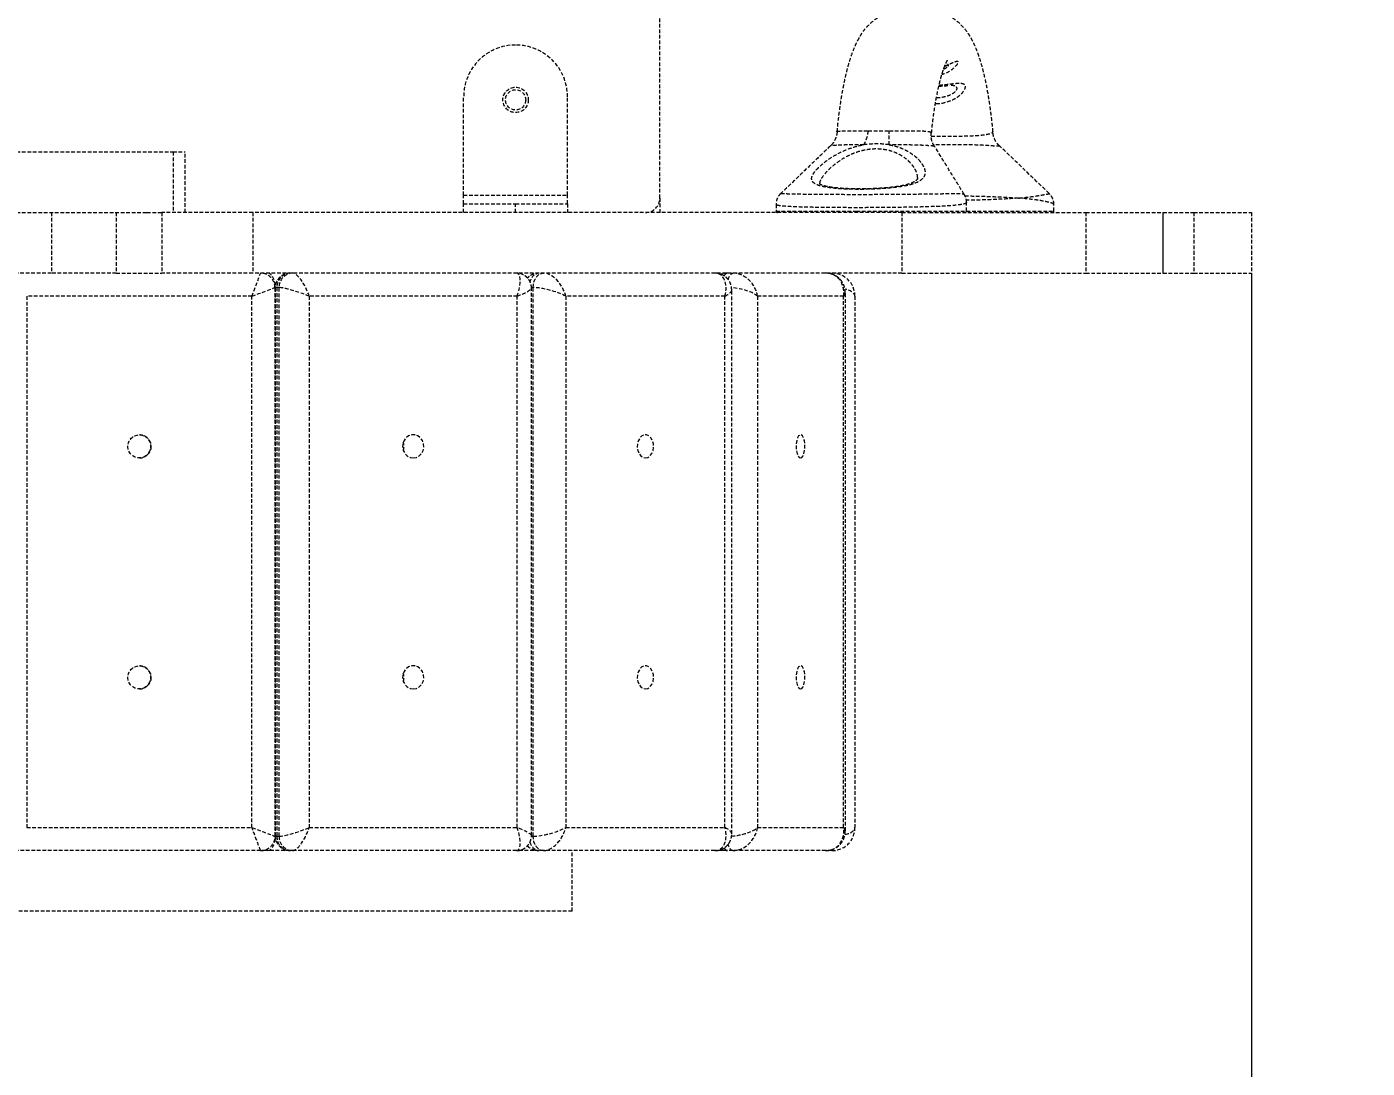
# Model space of a CAD drawing. Header units: millimetres. Extents: x -468 to 5922, y -120 to 5313.
# Drawn here: x 3997.8 to 4462.2, y 2124.8 to 2485.4 of the extents above; entities that cross this region are included whole.
import ezdxf

# ---------------------------------------------------------------- set-up
doc = ezdxf.new("R2010")
doc.units = ezdxf.units.MM
doc.linetypes.add('HIDDEN', pattern=[1.905, 1.27, -0.635])
doc.layers.add('DIKOM_ОБЬЕКТ', color=7, linetype='Continuous')
doc.layers.add('DIKOM_РАЗМЕР_ЗОНА', color=7, linetype='Continuous')
doc.styles.add('style1', font='arialbd.ttf', dxfattribs={"width": 0.8})
doc.dimstyles.new('1-50', dxfattribs={"dimtxt": 300, "dimasz": 200, "dimexe": 100, "dimexo": 0, "dimgap": 100, "dimtad": 1, "dimtxsty": 'style1', "dimcen": 200, "dimclrd": 7, "dimclre": 7, "dimclrt": 7, "dimadec": 1, "dimazin": 2, "dimtfac": 1, "dimtmove": 0, "dimatfit": 2, "dimfxl": 0, "dimlwd": 25, "dimlwe": 18, "dimarcsym": 0})

# ---------------------------------------------------------------- blocks, each defined once
blk = doc.blocks.new('*D38')
at = {"layer": 'Defpoints', "color": 0, "transparency": 16777216}
for p in [(4635.22, 5313.1), (-18.18, 679.1), (4922.12, 679.1)]:
    blk.add_point(p, dxfattribs=at)
at = {"layer": 'DIKOM_РАЗМЕР_ЗОНА', "color": 7, "lineweight": 18, "transparency": 16777216}
for p, q in [((4635.22, 5313.1), (-118.18, 5313.1)), ((4922.12, 679.1), (-118.18, 679.1))]:
    blk.add_line(p, q, dxfattribs=at)
at = {"layer": 'DIKOM_РАЗМЕР_ЗОНА', "color": 7, "lineweight": 25, "transparency": 16777216}
blk.add_line((-18.18, 5113.1), (-18.18, 879.1), dxfattribs=at)
at = {"layer": 'DIKOM_РАЗМЕР_ЗОНА', "color": 7, "transparency": 16777216}
for points in [[(-51.51, 5113.1), (15.15, 5113.1), (-18.18, 5313.1)], [(-51.51, 879.1), (15.15, 879.1), (-18.18, 679.1)]]:
    blk.add_solid(points, dxfattribs=at)
at = {"layer": 'DIKOM_РАЗМЕР_ЗОНА', "color": 7, "transparency": 16777216, "insert": (-271.35, 2810.16), "char_height": 300, "attachment_point": 5, "rotation": 90, "style": 'style1'}
blk.add_mtext('{\\fArial|b0|i0|c204|p34;4640}', dxfattribs=at)
blk = doc.blocks.new('*D41')
at = {"color": 7, "lineweight": 18, "transparency": 16777216}
for p, q in [((2007.82, 2400.1), (2007.82, 1603.72)), ((4422.12, 2400.1), (4422.12, 1603.72))]:
    blk.add_line(p, q, dxfattribs=at)
at = {"color": 7, "lineweight": 25, "transparency": 16777216}
blk.add_line((2207.82, 1703.72), (4222.12, 1703.72), dxfattribs=at)
at = {"color": 7, "transparency": 16777216}
for points in [[(2207.82, 1737.06), (2207.82, 1670.39), (2007.82, 1703.72)], [(4222.12, 1737.06), (4222.12, 1670.39), (4422.12, 1703.72)]]:
    blk.add_solid(points, dxfattribs=at)
at = {"layer": 'Defpoints', "color": 0, "transparency": 16777216}
for p in [(2007.82, 2400.1), (4422.12, 2400.1), (4422.12, 1703.72)]:
    blk.add_point(p, dxfattribs=at)
at = {"color": 7, "transparency": 16777216, "insert": (3233.45, 1956.89), "char_height": 300, "attachment_point": 5, "style": 'style1'}
blk.add_mtext('{\\fArial|b0|i0|c204|p34;2420}', dxfattribs=at)

msp = doc.modelspace()

# ---------------------------------------------------------------- linework, layer by layer
at = {"layer": 'DIKOM_ОБЬЕКТ', "color": 7, "linetype": 'HIDDEN', "lineweight": 15}
for p, q in [((4217.131, 2426.098), (4217.131, 3566.098)), ((4149.131, 2427.098), (4149.131, 2461.098)), ((4185.131, 2427.098), (4185.131, 2461.098)), ((4276.293, 2444.128), (4276.277, 2444.114)), ((4312.171, 2444.056), (4312.188, 2444.053)), ((4334.728, 2444.126), (4334.757, 2444.115)), ((3931.274, 2442.098), (4048.431, 2442.098)), ((4048.431, 2442.098), (4048.431, 2421.098)), ((4048.431, 2442.098), (4052.582, 2442.098)), ((4052.582, 2421.098), (4052.582, 2442.098)), ((4149.131, 2427.098), (4185.131, 2427.098)), ((4149.131, 2424.098), (4149.131, 2427.098)), ((4185.131, 2424.098), (4185.131, 2427.098)), ((4217.131, 2426.098), (4217.131, 2421.098)), ((4323.37, 2421.598), (4323.37, 2424.606)), ((4341.434, 2426.098), (4341.57, 2426.098)), ((3931.274, 2421.098), (4039.4, 2421.098)), ((4006.302, 2421.098), (4006.302, 2400.098)), ((4028.76, 2421.098), (4028.76, 2400.098)), ((4039.4, 2421.098), (4044.584, 2421.098)), ((4044.584, 2421.098), (4044.584, 2400.098)), ((4076.029, 2421.098), (4044.584, 2421.098)), ((4076.029, 2421.098), (4076.029, 2400.098)), ((4301.017, 2421.098), (4076.029, 2421.098)), ((4149.131, 2421.098), (4149.131, 2424.098)), ((4149.131, 2424.098), (4167.131, 2424.098)), ((4167.131, 2421.098), (4167.131, 2424.098)), ((4167.131, 2424.098), (4185.131, 2424.098)), ((4185.131, 2424.098), (4185.131, 2421.098)), ((4257.37, 2423.895), (4257.37, 2421.598)), ((4257.37, 2421.598), (4285.219, 2421.598)), ((4285.219, 2421.598), (4323.37, 2421.598)), ((4301.017, 2421.098), (4301.017, 2400.098)), ((4301.017, 2421.098), (4364.718, 2421.098)), ((4323.37, 2421.598), (4353.649, 2421.598)), ((4353.649, 2421.598), (4353.649, 2423.901)), ((4364.718, 2421.098), (4364.718, 2400.098)), ((4364.718, 2421.098), (4391.42, 2421.098)), ((4391.42, 2421.098), (4391.42, 2400.098)), ((4391.42, 2421.098), (4391.488, 2421.098)), ((4391.488, 2400.098), (4391.488, 2421.098)), ((4391.488, 2421.098), (4402.118, 2421.098)), ((4402.118, 2421.098), (4402.118, 2400.098)), ((4402.118, 2421.098), (4422.118, 2421.098)), ((4422.118, 2421.098), (4422.118, 2400.098)), ((4006.302, 2400.098), (3975.366, 2400.098)), ((4028.76, 2400.098), (4006.302, 2400.098)), ((4028.76, 2400.098), (4044.584, 2400.098)), ((4076.029, 2400.098), (4044.584, 2400.098)), ((4301.017, 2400.098), (4076.029, 2400.098)), ((4301.017, 2400.098), (4364.718, 2400.098)), ((4364.718, 2400.098), (4391.42, 2400.098)), ((4391.42, 2400.098), (4391.488, 2400.098)), ((4391.488, 2400.098), (4402.118, 2400.098)), ((4402.118, 2400.098), (4422.118, 2400.098)), ((3997.761, 2392.098), (3997.761, 2208.098)), ((4075.761, 2392.098), (3997.761, 2392.098)), ((4075.761, 2208.098), (4075.761, 2392.098)), ((4083.759, 2395.098), (4083.759, 2205.098)), ((4083.806, 2394.87), (4083.806, 2205.327)), ((4085.181, 2395.098), (4084.415, 2395.098)), ((4084.415, 2395.098), (4084.415, 2205.098)), ((4085.181, 2205.098), (4085.181, 2395.098)), ((4095.634, 2392.098), (4095.634, 2208.098)), ((4167.692, 2392.098), (4095.634, 2392.098)), ((4167.692, 2208.098), (4167.692, 2392.098)), ((4173.224, 2395.098), (4172.615, 2395.098)), ((4172.629, 2205.327), (4172.629, 2394.87)), ((4173.224, 2205.098), (4173.224, 2395.098)), ((4184.538, 2392.098), (4184.538, 2208.098)), ((4239.683, 2392.098), (4184.538, 2392.098)), ((4239.683, 2208.098), (4239.683, 2392.098)), ((4242.025, 2205.977), (4242.025, 2394.219)), ((4250.938, 2392.098), (4250.938, 2208.098)), ((4280.774, 2392.098), (4250.938, 2392.098)), ((4280.774, 2208.098), (4280.774, 2392.098)), ((4281.383, 2206.951), (4281.383, 2393.246)), ((4284.724, 2392.098), (4284.724, 2208.098)), ((4083.759, 2382.393), (4083.806, 2382.565)), ((4083.806, 2379.098), (4083.759, 2379.098)), ((4083.759, 2221.098), (4083.806, 2221.098)), ((4083.806, 2217.632), (4083.759, 2217.803)), ((3997.761, 2208.098), (4075.761, 2208.098)), ((4095.634, 2208.098), (4167.692, 2208.098)), ((4184.538, 2208.098), (4239.683, 2208.098)), ((4250.938, 2208.098), (4280.774, 2208.098)), ((4084.415, 2205.098), (4085.181, 2205.098)), ((4172.624, 2205.098), (4173.224, 2205.098)), ((4078.759, 2200.098), (3994.759, 2200.098)), ((4080.517, 2200.098), (4078.759, 2200.098)), ((4081.282, 2200.098), (4080.517, 2200.098)), ((4089.034, 2200.098), (4081.282, 2200.098)), ((4089.8, 2200.098), (4089.034, 2200.098)), ((4167.4, 2200.098), (4089.8, 2200.098)), ((4175.345, 2200.098), (4167.4, 2200.098)), ((4176.759, 2200.098), (4175.345, 2200.098)), ((4236.146, 2200.098), (4176.759, 2200.098)), ((4186.717, 2179.098), (4186.717, 2200.098)), ((4240.551, 2200.098), (4236.146, 2200.098)), ((4242.398, 2200.098), (4240.551, 2200.098)), ((4274.53, 2200.098), (4242.398, 2200.098)), ((4276.724, 2200.098), (4274.724, 2200.098)), ((4186.717, 2179.098), (3886.717, 2179.098))]:
    msp.add_line(p, q, dxfattribs=at)
at = {"layer": 'DIKOM_ОБЬЕКТ', "color": 7, "linetype": 'HIDDEN', "lineweight": 15, "flags": 128}
for points in [[(4296.601, 2444.565), (4296.601, 2444.953), (4296.602, 2445.412), (4296.604, 2445.939), (4296.608, 2446.53), (4296.613, 2447.179), (4296.618, 2447.882), (4296.625, 2448.633), (4296.632, 2449.425)], [(4080.517, 2399.779), (4080.517, 2399.945), (4080.517, 2400.098)], [(4083.962, 2395.97), (4083.829, 2396.543), (4083.448, 2397.755), (4082.984, 2398.75), (4082.454, 2399.489), (4081.88, 2399.945), (4081.282, 2400.098)], [(4173.224, 2395.098), (4173.292, 2396.074), (4173.493, 2397.012), (4173.82, 2397.876), (4174.26, 2398.634), (4174.795, 2399.256), (4175.407, 2399.718), (4176.07, 2400.002), (4176.759, 2400.098)], [(4240.804, 2397.859), (4240.808, 2397.876), (4241.046, 2398.634), (4241.336, 2399.256), (4241.667, 2399.718), (4242.025, 2400.002), (4242.398, 2400.098)], [(4276.725, 2399.743), (4276.725, 2400.002), (4276.724, 2400.098)], [(4131.663, 2336.098), (4132.752, 2336.276), (4133.744, 2336.793), (4134.552, 2337.604), (4135.103, 2338.637), (4135.348, 2339.799), (4135.265, 2340.988), (4134.863, 2342.098), (4134.176, 2343.031), (4133.266, 2343.702), (4132.214, 2344.054), (4131.112, 2344.054), (4130.06, 2343.702), (4129.149, 2343.031), (4128.463, 2342.098), (4128.06, 2340.988), (4127.978, 2339.799), (4128.223, 2338.637), (4128.774, 2337.604), (4129.581, 2336.793), (4130.574, 2336.276), (4131.663, 2336.098)], [(4212.11, 2336.098), (4212.944, 2336.276), (4213.703, 2336.793), (4214.321, 2337.604), (4214.743, 2338.637), (4214.93, 2339.799), (4214.867, 2340.988), (4214.559, 2342.098), (4214.034, 2343.031), (4213.337, 2343.702), (4212.532, 2344.054), (4211.689, 2344.054), (4210.883, 2343.702), (4210.187, 2343.031), (4209.661, 2342.098), (4209.353, 2340.988), (4209.29, 2339.799), (4209.478, 2338.637), (4209.899, 2337.604), (4210.517, 2336.793), (4211.277, 2336.276), (4212.11, 2336.098)], [(4265.856, 2336.098), (4266.307, 2336.276), (4266.718, 2336.793), (4267.052, 2337.604), (4267.28, 2338.637), (4267.382, 2339.799), (4267.348, 2340.988), (4267.181, 2342.098), (4266.897, 2343.031), (4266.52, 2343.702), (4266.084, 2344.054), (4265.628, 2344.054), (4265.192, 2343.702), (4264.815, 2343.031), (4264.531, 2342.098), (4264.364, 2340.988), (4264.33, 2339.799), (4264.432, 2338.637), (4264.66, 2337.604), (4264.994, 2336.793), (4265.405, 2336.276), (4265.856, 2336.098)], [(4131.663, 2256.098), (4132.752, 2256.276), (4133.744, 2256.793), (4134.552, 2257.604), (4135.103, 2258.637), (4135.348, 2259.799), (4135.265, 2260.988), (4134.863, 2262.098), (4134.176, 2263.031), (4133.266, 2263.702), (4132.214, 2264.054), (4131.112, 2264.054), (4130.06, 2263.702), (4129.149, 2263.031), (4128.463, 2262.098), (4128.06, 2260.988), (4127.978, 2259.799), (4128.223, 2258.637), (4128.774, 2257.604), (4129.581, 2256.793), (4130.574, 2256.276), (4131.663, 2256.098)], [(4212.11, 2256.098), (4212.944, 2256.276), (4213.703, 2256.793), (4214.321, 2257.604), (4214.743, 2258.637), (4214.93, 2259.799), (4214.867, 2260.988), (4214.559, 2262.098), (4214.034, 2263.031), (4213.337, 2263.702), (4212.532, 2264.054), (4211.689, 2264.054), (4210.883, 2263.702), (4210.187, 2263.031), (4209.661, 2262.098), (4209.353, 2260.988), (4209.29, 2259.799), (4209.478, 2258.637), (4209.899, 2257.604), (4210.517, 2256.793), (4211.277, 2256.276), (4212.11, 2256.098)], [(4265.856, 2256.098), (4266.307, 2256.276), (4266.718, 2256.793), (4267.052, 2257.604), (4267.28, 2258.637), (4267.382, 2259.799), (4267.348, 2260.988), (4267.181, 2262.098), (4266.897, 2263.031), (4266.52, 2263.702), (4266.084, 2264.054), (4265.628, 2264.054), (4265.192, 2263.702), (4264.815, 2263.031), (4264.531, 2262.098), (4264.364, 2260.988), (4264.33, 2259.799), (4264.432, 2258.637), (4264.66, 2257.604), (4264.994, 2256.793), (4265.405, 2256.276), (4265.856, 2256.098)], [(4075.761, 2208.098), (4077.15, 2207.577), (4078.497, 2207.072), (4079.761, 2206.598), (4080.903, 2206.17), (4081.889, 2205.8), (4082.688, 2205.5), (4083.277, 2205.279), (4083.638, 2205.144), (4083.759, 2205.098)], [(4081.282, 2200.098), (4081.88, 2200.252), (4082.454, 2200.707), (4082.984, 2201.447), (4083.448, 2202.442), (4083.829, 2203.654), (4083.972, 2204.273)], [(4176.759, 2200.098), (4176.07, 2200.194), (4175.407, 2200.479), (4174.795, 2200.941), (4174.26, 2201.563), (4173.82, 2202.321), (4173.493, 2203.185), (4173.292, 2204.123), (4173.224, 2205.098)], [(4242.398, 2200.098), (4242.025, 2200.194), (4241.667, 2200.479), (4241.336, 2200.941), (4241.046, 2201.563), (4240.808, 2202.321), (4240.806, 2202.329)], [(4080.517, 2200.418), (4080.517, 2200.252), (4080.517, 2200.098)], [(4276.724, 2200.098), (4276.725, 2200.194), (4276.725, 2200.435)]]:
    msp.add_lwpolyline(points, dxfattribs=at)
at = {"layer": 'DIKOM_ОБЬЕКТ', "color": 7, "linetype": 'HIDDEN', "lineweight": 15}
for centre, radius in [((4167.131, 2460.098), 4.4), ((4167.131, 2460.098), 3.5), ((4036.761, 2340.098), 4), ((4036.761, 2260.098), 4)]:
    msp.add_circle(centre, radius, dxfattribs=at)
for centre, radius, start, end in [((4167.131, 2461.098), 18, 90, 180), ((4167.131, 2461.098), 18, 0, 90), ((4277.859, 2450.399), 11.534, 329.61214, 355.14896), ((4212.131, 2426.098), 5, 270, 0), ((4257.87, 2421.598), 0.5, 180, 270), ((4322.87, 2421.598), 0.5, 270, 0), ((4353.149, 2421.598), 0.5, 270, 0), ((4078.759, 2395.098), 5, 359.99921, 90.00079), ((4089.233, 2395.282), 4.821, 92.35712, 182.17856), ((4089.998, 2395.282), 4.821, 92.35712, 182.17856), ((4175.797, 2396.359), 3.767, 96.89458, 168.89982), ((4240.892, 2398.56), 1.575, 102.50943, 157.66543), ((4036.758, 2340.098), 4, 270.00014, 89.99986), ((4124.163, 2340.098), 4.304, 340.38096, 19.61904), ((4036.758, 2260.098), 4, 270.00014, 89.99986), ((4124.163, 2260.098), 4.304, 340.38061, 19.61939), ((4078.759, 2205.098), 5, 270.00028, 359.99972), ((4089.233, 2204.915), 4.821, 177.82253, 267.64179), ((4089.998, 2204.915), 4.821, 177.82253, 267.64179), ((4175.792, 2203.827), 3.755, 191.66211, 263.15877), ((4240.891, 2201.635), 1.574, 202.39604, 257.51055)]:
    msp.add_arc(centre, radius, start, end, dxfattribs=at)
for centre, major_axis, ratio, start_param, end_param in [((4075.759, 2392.098), (3, 8), 0.0001542, 4.7124468, 6.2832431), ((4092.571, 2392.098), (-3.153, 7.929), 0.3364908, 4.579371, 6.1501673), ((4164.629, 2392.098), (3.153, 7.929), 0.3364908, 4.845407, 6.4162033), ((4178.88, 2392.098), (-3.655, 7.664), 0.6278543, 4.4214815, 5.9922778), ((4234.025, 2392.098), (3.655, 7.664), 0.6278543, 5.0032965, 6.5740928), ((4243.546, 2392.098), (-4.577, 7.004), 0.8447542, 4.207954, 5.7787504), ((4273.383, 2392.098), (4.577, 7.004), 0.8447542, 5.2168239, 6.7876203), ((4276.724, 2392.098), (5.656, 5.658), 0.999934, 5.4976534, 7.0684497), ((4075.759, 2392.098), (8, 3), 0.0000578, 4.7125432, 6.2833395), ((4091.806, 2392.098), (7.992, -2.82), 0.127927, 2.7938339, 3.1874475), ((4092.571, 2392.098), (7.992, -2.82), 0.127927, 1.2230376, 2.7938339), ((4164.629, 2392.098), (7.992, 2.82), 0.127927, 5.0601477, 6.2363223), ((4178.88, 2392.098), (7.98, -2.264), 0.2466609, 0.8550801, 2.4258764), ((4234.025, 2392.098), (7.98, 2.264), 0.2466609, 5.4281052, 6.2131558), ((4243.546, 2392.098), (7.988, -1.298), 0.3385872, 0.4474916, 1.8304664), ((4273.383, 2392.098), (7.988, 1.298), 0.3385872, 5.8356937, 6.2273453), ((4276.724, 2392.098), (8, 0.001), 0.375, 6.2829806, 7.2357785), ((4075.759, 2208.098), (-3, 8), 0.0001542, 3.1415348, 4.7123312), ((4092.571, 2208.098), (7.992, 2.82), 0.127927, 3.4893514, 5.0601477), ((4092.571, 2208.098), (3.153, 7.929), 0.3364908, 3.2746106, 4.845407), ((4164.629, 2208.098), (-3.153, 7.929), 0.3364908, 3.0085747, 4.579371), ((4164.629, 2208.098), (7.992, -2.82), 0.127927, 0.0451162, 1.2230376), ((4178.88, 2208.098), (7.98, 2.264), 0.2466609, 3.8573089, 5.4281052), ((4178.88, 2208.098), (3.655, 7.664), 0.6278543, 3.4325001, 5.0032965), ((4234.025, 2208.098), (-3.655, 7.664), 0.6278543, 2.8506852, 4.4214815), ((4234.025, 2208.098), (7.98, -2.264), 0.2466609, 0.0698578, 0.8550801), ((4243.546, 2208.098), (7.988, 1.298), 0.3385872, 4.4526755, 5.8356937), ((4243.546, 2208.098), (4.577, 7.004), 0.8447542, 3.6460276, 5.2168239), ((4273.383, 2208.098), (-4.577, 7.004), 0.8447542, 2.6371577, 4.207954), ((4276.724, 2208.098), (-5.656, 5.658), 0.999934, 2.3563282, 3.9271246), ((4273.383, 2208.098), (7.988, -1.298), 0.3385872, 0.0549684, 0.4474916), ((4276.724, 2208.098), (8, -0.001), 0.375, 5.3308016, 6.28339), ((4091.806, 2208.098), (7.992, 2.82), 0.127927, 3.0964764, 3.4893514)]:
    msp.add_ellipse(centre, major_axis=major_axis, ratio=ratio, start_param=start_param, end_param=end_param, dxfattribs=at)
for points, knots in [([(4332.565, 2449.008), (4332.544, 2449.26), (4332.374, 2451.284), (4331.963, 2454.744), (4331.247, 2460.004), (4330.342, 2465.125), (4329.298, 2469.786), (4328.272, 2473.479), (4327.26, 2476.484), (4326.227, 2479.015), (4325.149, 2481.19), (4323.933, 2483.201), (4322.423, 2485.18), (4320.581, 2487.007), (4318.702, 2488.408), (4316.809, 2489.504), (4314.872, 2490.4), (4311.95, 2491.397), (4307.971, 2492.126), (4303.865, 2492.139), (4300.672, 2491.695), (4298.589, 2491.201), (4296.874, 2490.651), (4295.256, 2490.005), (4293.438, 2489.097), (4291.208, 2487.649), (4289.096, 2485.748), (4287.512, 2483.791), (4286.479, 2482.219), (4285.619, 2480.692), (4284.637, 2478.666), (4283.564, 2475.986), (4282.407, 2472.368), (4281.496, 2468.814), (4280.771, 2465.457), (4280.189, 2462.38), (4279.591, 2458.721), (4279.023, 2454.463), (4278.635, 2451.178), (4278.472, 2449.232), (4278.452, 2448.996)], [0, 0, 0, 0, 0.004755, 0.0381629, 0.0712987, 0.1192041, 0.1630392, 0.2009716, 0.2357664, 0.2685585, 0.2988778, 0.3277154, 0.3566321, 0.3847499, 0.4085695, 0.4221369, 0.4369694, 0.454578, 0.4847618, 0.514995, 0.5324772, 0.5463955, 0.5569181, 0.5681359, 0.5850957, 0.6074983, 0.6381499, 0.664232, 0.6862485, 0.7081399, 0.7308294, 0.770213, 0.8114336, 0.8537705, 0.8767262, 0.9030905, 0.9321714, 0.9632254, 0.9955313, 1, 1, 1, 1]), ([(4311.271, 2448.609), (4311.312, 2449.087), (4311.548, 2451.786), (4312.119, 2455.972), (4312.926, 2460.973), (4313.761, 2464.948), (4314.546, 2468.002), (4315.252, 2470.271), (4315.86, 2471.914), (4316.317, 2472.935), (4316.6, 2473.496), (4316.794, 2473.824), (4316.78, 2473.82), (4316.774, 2473.819)], [0, 0, 0, 0, 0.0306448, 0.1730883, 0.312602, 0.4443761, 0.5635772, 0.6698765, 0.7691232, 0.8600394, 0.9153818, 0.9664339, 1, 1, 1, 1]), ([(4315.853, 2471.85), (4315.982, 2471.895), (4317.059, 2472.269), (4318.438, 2472.948), (4319.517, 2473.388), (4320.146, 2473.544), (4320.403, 2473.475), (4320.467, 2473.11), (4320.292, 2472.652), (4319.609, 2471.684), (4318.234, 2470.452), (4316.413, 2469.303), (4315.155, 2468.965), (4314.84, 2468.88)], [0, 0, 0, 0, 0.0226141, 0.189805, 0.2924685, 0.3247028, 0.4334329, 0.4615468, 0.568532, 0.618205, 0.7847394, 0.9460553, 1, 1, 1, 1]), ([(4315.462, 2470.787), (4315.505, 2470.803), (4315.97, 2470.966), (4316.404, 2471.265), (4316.93, 2471.673), (4317.145, 2471.943), (4317.212, 2472.207), (4317.072, 2472.294), (4316.917, 2472.329), (4316.846, 2472.319), (4316.833, 2472.317)], [0, 0, 0, 0, 0.0276979, 0.2939379, 0.3801722, 0.6071561, 0.7019283, 0.9284887, 0.9869146, 1, 1, 1, 1]), ([(4315.822, 2471.767), (4315.921, 2471.801), (4316.336, 2471.946), (4316.884, 2472.157), (4317.385, 2472.341), (4317.594, 2472.404), (4317.558, 2472.395), (4317.552, 2472.393)], [0, 0, 0, 0, 0.1074081, 0.4503519, 0.7147301, 0.9481232, 1, 1, 1, 1]), ([(4313.855, 2465.21), (4314.228, 2465.237), (4315.353, 2465.319), (4316.955, 2465.514), (4318.962, 2465.763), (4320.833, 2465.963), (4322.287, 2465.812), (4322.785, 2465.305), (4322.929, 2464.692), (4322.836, 2464.12), (4322.324, 2463.025), (4321.176, 2461.647), (4318.952, 2460.138), (4316.084, 2459.124), (4313.869, 2458.606), (4312.638, 2458.727), (4312.595, 2458.732)], [0, 0, 0, 0, 0.041114, 0.1242281, 0.1814507, 0.2807945, 0.3702432, 0.4374155, 0.4547017, 0.5187106, 0.5468429, 0.6475957, 0.7510756, 0.8627434, 0.995202, 1, 1, 1, 1]), ([(4312.945, 2460.87), (4313.668, 2460.92), (4315.142, 2461.02), (4317.154, 2461.57), (4318.704, 2462.301), (4319.5, 2462.959), (4319.929, 2463.495), (4320.097, 2463.882), (4320.102, 2464.327), (4319.952, 2464.586), (4319.564, 2464.851), (4319.169, 2464.963), (4318.473, 2465.056), (4318.006, 2465.054), (4317.628, 2465.052)], [0, 0, 0, 0, 0.1565435, 0.3190706, 0.4589647, 0.5508784, 0.5860294, 0.6658844, 0.6987878, 0.7800647, 0.8020561, 0.8917189, 0.9122881, 1, 1, 1, 1]), ([(4313.769, 2464.853), (4314.249, 2464.883), (4315.149, 2464.939), (4316.305, 2465.02), (4317.159, 2465.068), (4317.496, 2465.068), (4317.629, 2465.068)], [0, 0, 0, 0, 0.3319409, 0.6217182, 0.8503945, 1, 1, 1, 1]), ([(4278.504, 2449.004), (4278.501, 2448.867), (4278.487, 2448.202), (4278.139, 2447.036), (4277.507, 2445.683), (4276.821, 2444.719), (4276.383, 2444.316), (4276.239, 2444.184)], [0, 0, 0, 0, 0.0730858, 0.3541329, 0.6220313, 0.8755572, 1, 1, 1, 1]), ([(4278.527, 2449.005), (4278.505, 2449.031), (4278.387, 2449.179), (4279.159, 2449.312), (4280.616, 2449.384), (4282.494, 2449.404), (4284.434, 2449.413), (4286.72, 2449.42), (4288.474, 2449.422), (4289.352, 2449.424)], [0, 0, 0, 0, 0.0372742, 0.2075913, 0.4115947, 0.5444313, 0.6773883, 0.8386412, 1, 1, 1, 1]), ([(4289.352, 2449.424), (4290.521, 2449.401), (4292.895, 2449.355), (4295.374, 2449.401), (4296.632, 2449.425)], [0, 0, 0, 0, 0.4924412, 1, 1, 1, 1]), ([(4296.632, 2449.425), (4297.549, 2449.424), (4299.353, 2449.421), (4301.991, 2449.415), (4304.167, 2449.406), (4306.027, 2449.39), (4307.583, 2449.364), (4308.982, 2449.306), (4310.078, 2449.2), (4310.954, 2449.008), (4311.407, 2448.777), (4311.232, 2448.631), (4311.219, 2448.62)], [0, 0, 0, 0, 0.1336287, 0.262862, 0.391977, 0.4707856, 0.5706838, 0.6704707, 0.7583624, 0.8461544, 0.9887335, 1, 1, 1, 1]), ([(4312.208, 2444.066), (4312.169, 2444.117), (4311.876, 2444.51), (4311.441, 2445.537), (4311.119, 2447.023), (4311.046, 2448.122), (4311.148, 2448.626), (4311.151, 2448.641)], [0, 0, 0, 0, 0.0467488, 0.35941942, 0.67836845, 0.99017755, 1, 1, 1, 1]), ([(4311.15, 2447.566), (4312.41, 2447.562), (4314.576, 2447.554), (4318.042, 2447.552), (4321.418, 2447.574), (4324.55, 2447.642), (4327.124, 2447.774), (4329.416, 2447.976), (4331.403, 2448.329), (4332.531, 2448.774), (4332.48, 2448.943), (4332.463, 2449)], [0, 0, 0, 0, 0.1428824, 0.2456297, 0.3771397, 0.5135709, 0.6031358, 0.6949112, 0.8245357, 0.9405603, 1, 1, 1, 1]), ([(4334.758, 2444.161), (4334.675, 2444.235), (4334.323, 2444.544), (4333.701, 2445.357), (4333.025, 2446.621), (4332.596, 2447.889), (4332.544, 2448.715), (4332.526, 2448.996)], [0, 0, 0, 0, 0.0753578, 0.317534, 0.570226, 0.8537143, 1, 1, 1, 1]), ([(4276.209, 2444.184), (4274.604, 2442.639), (4271.346, 2439.501), (4266.452, 2434.805), (4262.276, 2430.804), (4259.919, 2428.535), (4259.039, 2427.688)], [0, 0, 0, 0, 0.2786966, 0.5658187, 0.8378698, 1, 1, 1, 1]), ([(4296.601, 2444.565), (4297.234, 2444.434), (4298.676, 2444.133), (4300.746, 2443.422), (4302.846, 2442.436), (4304.755, 2441.221), (4306.495, 2439.754), (4307.902, 2438.122), (4308.69, 2436.681), (4309.059, 2435.345), (4309.019, 2434.125), (4308.35, 2432.911), (4307.056, 2431.889), (4305.237, 2431.085), (4302.946, 2430.449), (4300.347, 2429.971), (4297.43, 2429.607), (4294.344, 2429.351), (4291.102, 2429.186), (4287.852, 2429.107), (4284.619, 2429.109), (4281.549, 2429.193), (4278.669, 2429.362), (4276.106, 2429.62), (4273.884, 2429.98), (4272.099, 2430.445), (4270.766, 2431.041), (4269.938, 2431.77), (4269.619, 2432.66), (4269.775, 2433.484), (4270.169, 2434.338), (4270.734, 2435.198), (4271.862, 2436.479), (4273.517, 2437.992), (4275.828, 2439.731), (4278.707, 2441.489), (4281.797, 2442.925), (4284.853, 2443.949), (4286.775, 2444.389), (4287.776, 2444.559), (4287.809, 2444.565)], [0, 0, 0, 0, 0.0178171, 0.0406124, 0.063877, 0.08996, 0.1165604, 0.1477731, 0.1798455, 0.1976932, 0.2279103, 0.259119, 0.2888938, 0.3196862, 0.3477185, 0.3765964, 0.404006, 0.4321998, 0.4594049, 0.4873734, 0.5144917, 0.5423652, 0.5694306, 0.597248, 0.6242667, 0.6520366, 0.6790477, 0.7068126, 0.7340089, 0.7619682, 0.7716658, 0.7950574, 0.8188843, 0.8493419, 0.8806256, 0.9145783, 0.9496817, 0.9741133, 0.9991563, 1, 1, 1, 1]), ([(4306.368, 2433.17), (4306.385, 2433.377), (4306.425, 2433.855), (4306.124, 2434.92), (4305.475, 2436.343), (4304.286, 2437.95), (4302.81, 2439.407), (4301.2, 2440.603), (4299.401, 2441.586), (4297.491, 2442.334), (4295.403, 2442.848), (4293.118, 2443.125), (4290.659, 2443.098), (4288.117, 2442.757), (4285.662, 2442.111), (4283.027, 2441.104), (4280.36, 2439.679), (4277.889, 2437.952), (4275.887, 2436.234), (4273.999, 2434.309), (4273.265, 2433.112), (4272.822, 2432.389)], [0, 0, 0, 0, 0.0271563, 0.0625191, 0.1251097, 0.1877139, 0.2390031, 0.2902602, 0.3342136, 0.378131, 0.4205971, 0.4630391, 0.5098425, 0.5566628, 0.6035823, 0.6505497, 0.7175553, 0.7846666, 0.845762, 0.9068444, 1, 1, 1, 1]), ([(4287.809, 2444.565), (4286.761, 2444.557), (4284.641, 2444.542), (4281.926, 2444.497), (4279.651, 2444.433), (4278.027, 2444.354), (4276.943, 2444.266), (4276.272, 2444.18), (4276.287, 2444.143), (4276.293, 2444.128)], [0, 0, 0, 0, 0.1873224, 0.3790939, 0.5325856, 0.6906071, 0.8058782, 0.9248692, 1, 1, 1, 1]), ([(4296.601, 2444.565), (4295.312, 2444.709), (4292.44, 2445.03), (4289.454, 2444.73), (4287.809, 2444.565)], [0, 0, 0, 0, 0.4488617, 1, 1, 1, 1]), ([(4312.188, 2444.053), (4312.209, 2444.05), (4312.319, 2444.032), (4311.697, 2444.109), (4310.695, 2444.195), (4309.642, 2444.272), (4308.438, 2444.334), (4306.978, 2444.394), (4305.215, 2444.453), (4302.579, 2444.506), (4299.685, 2444.545), (4297.712, 2444.558), (4296.601, 2444.565)], [0, 0, 0, 0, 0.0368988, 0.1999025, 0.2311931, 0.3355406, 0.4441922, 0.456588, 0.5893813, 0.7265182, 0.8459668, 1, 1, 1, 1]), ([(4334.757, 2444.115), (4334.811, 2444.099), (4335.016, 2444.039), (4334.132, 2444.024), (4332.271, 2444.156), (4329.8, 2444.333), (4327.286, 2444.453), (4324.676, 2444.527), (4321.528, 2444.568), (4318.225, 2444.572), (4314.97, 2444.566), (4313.016, 2444.563), (4311.938, 2444.561)], [0, 0, 0, 0, 0.03958646, 0.14864963, 0.27030683, 0.39904639, 0.48179869, 0.566267, 0.68202528, 0.80179196, 0.89068993, 1, 1, 1, 1]), ([(4322.541, 2427.437), (4320.911, 2430.074), (4317.534, 2435.539), (4314.052, 2441.181), (4312.25, 2444.101)], [0, 0, 0, 0, 0.4825696, 1, 1, 1, 1]), ([(4351.995, 2427.68), (4349.332, 2430.239), (4343.683, 2435.668), (4337.883, 2441.239), (4334.818, 2444.183)], [0, 0, 0, 0, 0.4714748, 1, 1, 1, 1]), ([(4306.427, 2433.171), (4306.418, 2433.056), (4306.397, 2432.774), (4306.252, 2432.506), (4305.821, 2432.076), (4305.136, 2431.638), (4304.148, 2431.197), (4302.879, 2430.789), (4301.353, 2430.423), (4299.598, 2430.104), (4297.619, 2429.836), (4295.472, 2429.619), (4293.198, 2429.454), (4290.838, 2429.339), (4288.446, 2429.274), (4286.067, 2429.258), (4283.746, 2429.289), (4281.529, 2429.37), (4279.46, 2429.5), (4277.58, 2429.679), (4275.935, 2429.906), (4274.61, 2430.168), (4273.57, 2430.458), (4272.856, 2430.743), (4272.439, 2431.013), (4272.405, 2431.057), (4272.388, 2431.079)], [0, 0, 0, 0, 0.0395182, 0.09626, 0.1338213, 0.173992, 0.2137323, 0.2540178, 0.2939336, 0.3355592, 0.3778765, 0.4205971, 0.4640003, 0.5074406, 0.5512159, 0.5948948, 0.6384757, 0.6821955, 0.7253079, 0.7684428, 0.810773, 0.8522515, 0.8887458, 0.9269966, 0.9642018, 1, 1, 1, 1]), ([(4272.822, 2432.389), (4272.759, 2432.251), (4272.521, 2431.733), (4272.475, 2431.28), (4272.44, 2430.948)], [0, 0, 0, 0, 0.2666748, 1, 1, 1, 1]), ([(4259.048, 2427.691), (4259.001, 2427.651), (4258.738, 2427.432), (4258.249, 2426.825), (4257.723, 2425.864), (4257.405, 2424.849), (4257.402, 2424.174), (4257.4, 2423.898)], [0, 0, 0, 0, 0.054146, 0.3020562, 0.556066, 0.8178267, 1, 1, 1, 1]), ([(4323.281, 2424.604), (4323.308, 2424.566), (4323.439, 2424.379), (4322.738, 2424.094), (4321.186, 2423.761), (4318.668, 2423.495), (4315.385, 2423.28), (4311.372, 2423.111), (4306.777, 2422.98), (4301.707, 2422.882), (4296.321, 2422.814), (4290.764, 2422.774), (4286.078, 2422.763), (4281.492, 2422.768), (4277.048, 2422.791), (4272.137, 2422.845), (4267.753, 2422.929), (4263.999, 2423.043), (4261.001, 2423.193), (4258.844, 2423.387), (4257.569, 2423.613), (4257.472, 2423.806), (4257.427, 2423.896)], [0, 0, 0, 0, 0.0134173, 0.0670578, 0.1206969, 0.1743306, 0.2279639, 0.2815952, 0.3352263, 0.388858, 0.4424895, 0.496122, 0.5497546, 0.5778349, 0.6314786, 0.6851223, 0.7387794, 0.7924364, 0.8461335, 0.899831, 0.9537008, 1, 1, 1, 1]), ([(4259.091, 2427.644), (4259.067, 2427.652), (4258.975, 2427.686), (4259.659, 2427.661), (4261.095, 2427.621), (4263.349, 2427.563), (4266.239, 2427.509), (4269.777, 2427.459), (4273.802, 2427.421), (4278.289, 2427.394), (4282.313, 2427.382), (4286.453, 2427.379), (4290.68, 2427.385), (4295.686, 2427.405), (4300.607, 2427.438), (4305.247, 2427.481), (4309.557, 2427.533), (4313.38, 2427.59), (4316.666, 2427.643), (4319.321, 2427.678), (4321.245, 2427.658), (4322.372, 2427.58), (4322.436, 2427.425), (4322.461, 2427.365)], [0, 0, 0, 0, 0.0173913, 0.0690552, 0.121994, 0.1725558, 0.224392, 0.2743939, 0.325696, 0.3754125, 0.4264454, 0.4527816, 0.5024633, 0.5534652, 0.6033451, 0.6545376, 0.7048647, 0.7564827, 0.8076191, 0.860021, 0.9125949, 0.9665226, 1, 1, 1, 1]), ([(4323.347, 2424.596), (4323.354, 2424.663), (4323.406, 2425.14), (4323.202, 2425.992), (4322.892, 2426.883), (4322.613, 2427.289), (4322.529, 2427.411)], [0, 0, 0, 0, 0.06507508, 0.46524861, 0.83987384, 1, 1, 1, 1]), ([(4322.845, 2426.849), (4324.214, 2426.827), (4327.411, 2426.778), (4332.299, 2426.626), (4336.45, 2426.426), (4339.129, 2426.268), (4340.354, 2426.183), (4340.936, 2426.14), (4341.223, 2426.118), (4341.362, 2426.107), (4341.419, 2426.1), (4341.434, 2426.098)], [0, 0, 0, 0, 0.2020462, 0.4718685, 0.7495009, 0.8805163, 0.9430442, 0.9735326, 0.9891073, 0.9971412, 1, 1, 1, 1]), ([(4341.434, 2426.087), (4341.42, 2426.086), (4341.363, 2426.085), (4341.224, 2426.074), (4340.939, 2426.053), (4340.359, 2426.01), (4339.136, 2425.924), (4336.477, 2425.747), (4332.313, 2425.553), (4327.57, 2425.39), (4324.504, 2425.335), (4323.285, 2425.313)], [0, 0, 0, 0, 0.0028951, 0.0110713, 0.0269549, 0.0580678, 0.1219074, 0.2557855, 0.5356268, 0.8154691, 1, 1, 1, 1]), ([(4353.529, 2423.901), (4353.555, 2423.949), (4353.639, 2424.1), (4352.769, 2424.425), (4350.999, 2424.866), (4348.289, 2425.348), (4345.297, 2425.734), (4342.957, 2425.979), (4341.876, 2426.063), (4341.618, 2426.093), (4341.57, 2426.098)], [0, 0, 0, 0, 0.0882227, 0.2769479, 0.4711825, 0.6598691, 0.8540234, 0.9656394, 0.9935148, 1, 1, 1, 1]), ([(4341.571, 2426.11), (4341.62, 2426.113), (4341.881, 2426.128), (4342.972, 2426.241), (4345.148, 2426.466), (4347.864, 2426.862), (4349.522, 2427.156), (4350.832, 2427.395), (4351.821, 2427.578), (4351.957, 2427.629), (4352.027, 2427.655)], [0, 0, 0, 0, 0.0071912, 0.0383012, 0.1632001, 0.3536398, 0.5507662, 0.5896968, 0.7920332, 1, 1, 1, 1]), ([(4352.027, 2427.655), (4352.027, 2427.655), (4352.043, 2427.659), (4352.009, 2427.658), (4351.975, 2427.656)], [0, 0, 0, 0, 0.02199343, 1, 1, 1, 1]), ([(4353.61, 2423.906), (4353.612, 2424.178), (4353.616, 2424.839), (4353.31, 2425.819), (4352.824, 2426.742), (4352.355, 2427.349), (4352.085, 2427.587), (4352.018, 2427.646)], [0, 0, 0, 0, 0.1824759, 0.4444967, 0.6890615, 0.9232073, 1, 1, 1, 1]), ([(4089.034, 2400.098), (4088.687, 2400.079), (4087.951, 2400.038), (4086.855, 2399.679), (4085.818, 2399.069), (4084.94, 2398.218), (4084.296, 2397.21), (4083.932, 2396.146), (4083.791, 2395.355), (4083.816, 2394.939), (4083.821, 2394.862)], [0, 0, 0, 0, 0.1274629, 0.2696982, 0.4152105, 0.5621626, 0.7104294, 0.8455019, 0.9712726, 1, 1, 1, 1]), ([(4172.605, 2394.849), (4172.612, 2394.966), (4172.641, 2395.456), (4172.457, 2396.344), (4172.02, 2397.441), (4171.296, 2398.452), (4170.354, 2399.259), (4169.29, 2399.794), (4168.295, 2400.059), (4167.67, 2400.087), (4167.4, 2400.098)], [0, 0, 0, 0, 0.04335308, 0.18188733, 0.32526829, 0.47125856, 0.62881998, 0.77074216, 0.90117869, 1, 1, 1, 1]), ([(4175.345, 2400.098), (4174.87, 2400.069), (4173.974, 2400.014), (4172.73, 2399.554), (4171.791, 2399.024), (4171.355, 2398.554), (4171.207, 2398.394)], [0, 0, 0, 0, 0.3097482, 0.5837981, 0.8584616, 1, 1, 1, 1]), ([(4242.017, 2394.215), (4242, 2394.603), (4241.966, 2395.405), (4241.598, 2396.595), (4240.984, 2397.708), (4240.12, 2398.672), (4239.07, 2399.412), (4237.911, 2399.886), (4236.924, 2400.078), (4236.338, 2400.093), (4236.146, 2400.098)], [0, 0, 0, 0, 0.1282153, 0.2645458, 0.4005865, 0.5368214, 0.677798, 0.8102261, 0.9377597, 1, 1, 1, 1]), ([(4240.551, 2400.098), (4240.154, 2400.084), (4239.353, 2400.055), (4238.596, 2399.816), (4238.214, 2399.696)], [0, 0, 0, 0, 0.4959099, 1, 1, 1, 1]), ([(4281.362, 2393.242), (4281.354, 2393.623), (4281.336, 2394.461), (4280.991, 2395.726), (4280.375, 2397.006), (4279.477, 2398.141), (4278.345, 2399.054), (4277.082, 2399.683), (4275.795, 2400.039), (4274.932, 2400.08), (4274.53, 2400.098)], [0, 0, 0, 0, 0.108839, 0.2390979, 0.3666675, 0.5051658, 0.637649, 0.7655863, 0.8908698, 1, 1, 1, 1]), ([(4274.53, 2200.098), (4274.926, 2200.117), (4275.787, 2200.156), (4277.065, 2200.508), (4278.344, 2201.14), (4279.472, 2202.05), (4280.374, 2203.192), (4280.988, 2204.459), (4281.334, 2205.731), (4281.356, 2206.568), (4281.366, 2206.954)], [0, 0, 0, 0, 0.1074189, 0.2339742, 0.3596207, 0.4975972, 0.6310381, 0.7609844, 0.8899717, 1, 1, 1, 1]), ([(4083.829, 2205.334), (4083.822, 2205.222), (4083.793, 2204.736), (4083.978, 2203.852), (4084.414, 2202.756), (4085.139, 2201.745), (4086.08, 2200.938), (4087.145, 2200.403), (4088.139, 2200.138), (4088.765, 2200.11), (4089.034, 2200.098)], [0, 0, 0, 0, 0.0417037, 0.1804768, 0.3240987, 0.4703411, 0.6281792, 0.7703459, 0.9010072, 1, 1, 1, 1]), ([(4167.4, 2200.098), (4167.748, 2200.118), (4168.484, 2200.159), (4169.579, 2200.518), (4170.616, 2201.128), (4171.495, 2201.979), (4172.138, 2202.987), (4172.503, 2204.051), (4172.644, 2204.846), (4172.618, 2205.266), (4172.613, 2205.348)], [0, 0, 0, 0, 0.1272571, 0.269261, 0.4145362, 0.5612511, 0.7092779, 0.844132, 0.9696983, 1, 1, 1, 1]), ([(4171.179, 2201.809), (4171.248, 2201.728), (4171.604, 2201.315), (4172.431, 2200.795), (4173.577, 2200.309), (4174.567, 2200.12), (4175.153, 2200.104), (4175.345, 2200.098)], [0, 0, 0, 0, 0.06907373, 0.35241711, 0.61857963, 0.87490523, 1, 1, 1, 1]), ([(4236.146, 2200.098), (4236.62, 2200.128), (4237.515, 2200.185), (4238.768, 2200.636), (4239.889, 2201.325), (4240.826, 2202.269), (4241.509, 2203.39), (4241.893, 2204.557), (4242.043, 2205.436), (4242.013, 2205.904), (4242.007, 2205.989)], [0, 0, 0, 0, 0.153086, 0.2885265, 0.4242753, 0.5735045, 0.7122135, 0.8434929, 0.9715954, 1, 1, 1, 1]), ([(4238.207, 2200.503), (4238.585, 2200.383), (4239.344, 2200.143), (4240.147, 2200.113), (4240.551, 2200.098)], [0, 0, 0, 0, 0.4975643, 1, 1, 1, 1])]:
    msp.add_open_spline(points, degree=3, knots=knots, dxfattribs=at)

# ---------------------------------------------------------------- dimensions: what is measured, and where the dimension line sits
dim = msp.add_linear_dim(base=(4422.118, 1703.722), p1=(2007.819, 2400.098), p2=(4422.118, 2400.098), text='{\\fArial|b0|i0|c204|p34;2420}', dimstyle='1-50')
dim.commit()
dim.dimension.update_dxf_attribs({"geometry": '*D41', "text_midpoint": (3233.45, 1703.722), "dimtype": 160})
at = {"layer": 'DIKOM_РАЗМЕР_ЗОНА'}
dim = msp.add_linear_dim(base=(-18.179, 679.098), p1=(4635.22, 5313.098), p2=(4922.118, 679.098), angle=90, text='{\\fArial|b0|i0|c204|p34;4640}', dimstyle='1-50', dxfattribs=at)
dim.commit()
dim.dimension.update_dxf_attribs({"geometry": '*D38', "text_midpoint": (-18.179, 2810.156), "dimtype": 160})

doc.saveas('drawing.dxf')
